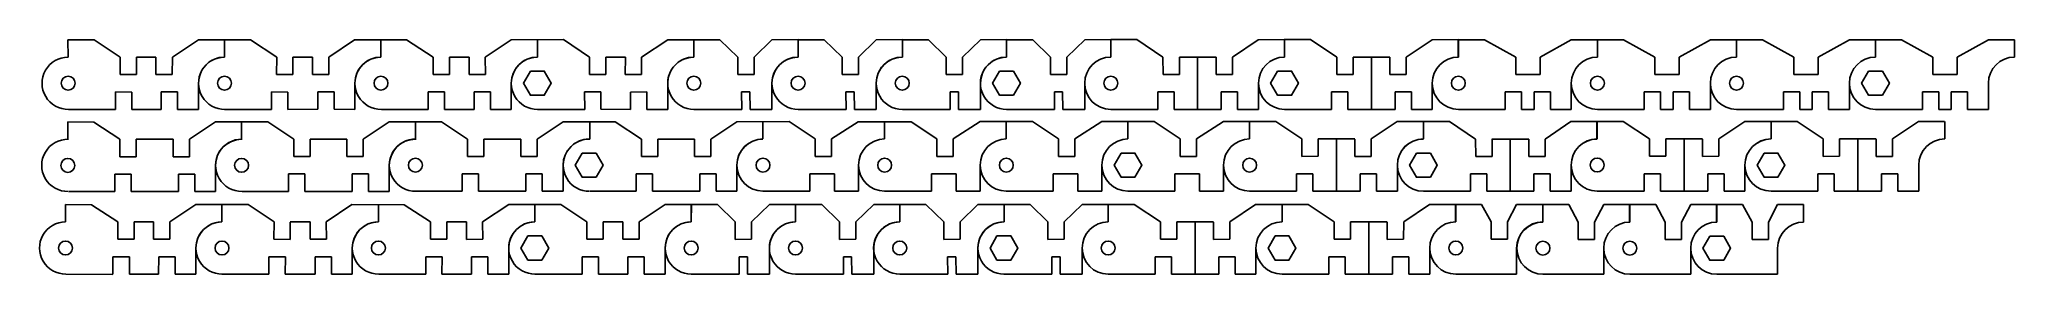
# Model space of a CAD drawing. Header units: millimetres. Extents: x 102 to 671, y 105 to 172.
import ezdxf

# ---------------------------------------------------------------- set-up
doc = ezdxf.new("R2010")
doc.units = ezdxf.units.MM

msp = doc.modelspace()

# ---------------------------------------------------------------- linework, layer by layer
for p, q in [((110.57, 167.38), (110.53, 172.38)), ((110.53, 172.38), (118.03, 172.34)), ((118.03, 172.34), (125.57, 167.38)), ((140.57, 167.38), (148.07, 172.38)), ((148.07, 172.38), (163.07, 172.38)), ((155.57, 167.38), (155.57, 172.38)), ((163.07, 172.38), (170.57, 167.38)), ((185.57, 167.38), (192.94, 172.38)), ((192.94, 172.38), (207.94, 172.31)), ((200.57, 167.38), (200.57, 172.38)), ((207.94, 172.31), (215.57, 167.38)), ((230.57, 167.38), (238.07, 172.38)), ((238.07, 172.38), (253.07, 172.4)), ((245.57, 167.38), (245.56, 172.38)), ((253.07, 172.4), (260.57, 167.38)), ((275.57, 167.38), (283.07, 172.38)), ((283.07, 172.38), (290.57, 172.38)), ((290.57, 167.38), (290.57, 172.38)), ((290.59, 167.38), (290.61, 172.38)), ((290.61, 172.38), (298.11, 172.35)), ((298.11, 172.35), (303.22, 167.38)), ((307.92, 167.39), (313.07, 172.38)), ((313.07, 172.38), (320.57, 172.4)), ((320.57, 172.4), (320.57, 167.4)), ((320.59, 167.38), (320.61, 172.38)), ((320.61, 172.38), (328.11, 172.35)), ((328.11, 172.35), (333.22, 167.38)), ((337.92, 167.39), (343.07, 172.38)), ((343.07, 172.38), (350.57, 172.4)), ((350.57, 172.4), (350.57, 167.4)), ((350.57, 167.38), (350.59, 172.38)), ((350.59, 172.38), (358.09, 172.35)), ((358.09, 172.35), (363.2, 167.38)), ((367.9, 167.39), (373.05, 172.38)), ((373.05, 172.38), (380.55, 172.4)), ((380.55, 172.4), (380.55, 167.4)), ((380.55, 167.38), (380.57, 172.38)), ((380.57, 172.38), (388.07, 172.35)), ((388.07, 172.35), (393.18, 167.38)), ((397.88, 167.39), (403.03, 172.38)), ((403.03, 172.38), (410.53, 172.4)), ((410.53, 172.4), (418.03, 172.43)), ((410.53, 172.4), (410.53, 167.4)), ((418.03, 172.43), (425.53, 167.38)), ((445.53, 167.38), (452.96, 172.38)), ((452.96, 172.38), (460.46, 172.42)), ((460.53, 172.4), (468.03, 172.43)), ((460.53, 172.4), (460.53, 167.4)), ((468.03, 172.43), (475.53, 167.38)), ((495.53, 167.38), (502.96, 172.38)), ((502.96, 172.38), (510.46, 172.42)), ((510.46, 172.42), (510.46, 167.42)), ((510.53, 167.38), (510.53, 172.38)), ((510.53, 172.38), (518.03, 172.38)), ((518.03, 172.38), (527.08, 167.38)), ((534.07, 167.38), (543.03, 172.38)), ((543.03, 172.38), (550.53, 172.38)), ((550.53, 172.38), (550.53, 167.38)), ((550.53, 167.38), (550.53, 172.38)), ((550.53, 172.38), (558.03, 172.38)), ((558.03, 172.38), (567.08, 167.38)), ((574.07, 167.38), (583.03, 172.38)), ((583.03, 172.38), (590.53, 172.38)), ((590.53, 172.38), (590.53, 167.38)), ((590.53, 167.38), (590.53, 172.38)), ((590.53, 172.38), (598.03, 172.38)), ((598.03, 172.38), (607.08, 167.38)), ((614.07, 167.38), (623.03, 172.38)), ((623.03, 172.38), (630.53, 172.38)), ((630.53, 172.38), (630.53, 167.38)), ((630.53, 167.38), (630.53, 172.38)), ((630.53, 172.38), (638.03, 172.38)), ((638.03, 172.38), (647.08, 167.38)), ((654.07, 167.38), (663.03, 172.38)), ((663.03, 172.38), (670.53, 172.38)), ((670.53, 172.38), (670.53, 167.38)), ((125.57, 167.38), (125.57, 162.38)), ((130.27, 162.38), (130.27, 167.38)), ((135.83, 162.39), (135.83, 167.38)), ((140.57, 167.38), (140.53, 162.38)), ((170.57, 167.38), (170.53, 162.38)), ((175.23, 162.35), (175.21, 167.35)), ((180.91, 162.38), (180.91, 167.38)), ((185.57, 167.38), (185.61, 162.38)), ((215.57, 167.38), (215.59, 162.38)), ((220.29, 162.38), (220.3, 167.38)), ((225.91, 162.37), (225.93, 167.37)), ((230.57, 167.38), (230.61, 162.38)), ((260.57, 167.38), (260.56, 162.38)), ((260.57, 167.38), (260.56, 162.38)), ((265.26, 162.38), (265.22, 167.38)), ((270.86, 162.38), (270.9, 167.38)), ((275.57, 167.38), (275.56, 162.38)), ((303.22, 167.38), (303.23, 162.37)), ((307.92, 162.39), (307.92, 167.39)), ((333.22, 167.38), (333.23, 162.37)), ((337.92, 162.39), (337.92, 167.39)), ((363.2, 167.38), (363.21, 162.37)), ((367.9, 162.39), (367.9, 167.39)), ((393.18, 167.38), (393.2, 162.37)), ((397.88, 162.39), (397.88, 167.39)), ((425.53, 167.38), (425.57, 162.38)), ((430.27, 162.41), (430.27, 167.41)), ((430.27, 167.41), (440.82, 167.41)), ((435.53, 167.41), (435.53, 152.41)), ((440.82, 167.41), (440.82, 167.41)), ((440.82, 162.35), (440.82, 167.35)), ((445.53, 167.38), (445.52, 162.38)), ((475.53, 167.38), (475.57, 162.38)), ((480.27, 162.41), (480.27, 167.41)), ((490.82, 162.35), (490.82, 167.35)), ((495.53, 167.38), (495.52, 162.38)), ((527.08, 162.38), (527.08, 167.38)), ((534.07, 162.38), (534.07, 167.38)), ((567.08, 162.38), (567.08, 167.38)), ((574.07, 162.38), (574.07, 167.38)), ((607.08, 162.38), (607.08, 167.38)), ((614.07, 162.38), (614.07, 167.38)), ((647.08, 162.38), (647.08, 167.38)), ((654.07, 162.38), (654.07, 167.38)), ((125.57, 162.38), (130.27, 162.38)), ((140.53, 162.38), (135.83, 162.39)), ((148.07, 159.88), (148.07, 152.38)), ((170.53, 162.38), (175.23, 162.35)), ((185.61, 162.38), (180.91, 162.38)), ((193.07, 159.88), (193.07, 152.38)), ((215.59, 162.38), (220.29, 162.38)), ((230.61, 162.38), (225.91, 162.37)), ((238.07, 159.88), (238.07, 152.38)), ((260.56, 162.38), (265.26, 162.38)), ((275.56, 162.38), (270.86, 162.38)), ((283.07, 159.88), (283.07, 152.38)), ((303.23, 162.37), (307.92, 162.39)), ((313.07, 159.88), (313.07, 152.38)), ((333.23, 162.37), (337.92, 162.39)), ((343.07, 159.88), (343.07, 152.38)), ((363.21, 162.37), (367.9, 162.39)), ((373.05, 159.88), (373.05, 152.38)), ((393.2, 162.37), (397.88, 162.39)), ((403.03, 159.88), (403.03, 152.38)), ((425.57, 162.38), (430.27, 162.41)), ((445.52, 162.38), (440.82, 162.35)), ((453.03, 159.88), (453.03, 152.38)), ((475.57, 162.38), (480.27, 162.41)), ((495.52, 162.38), (490.82, 162.35)), ((503.03, 159.88), (503.03, 152.38)), ((530.53, 162.38), (527.08, 162.38)), ((530.53, 162.38), (534.07, 162.38)), ((543.03, 159.88), (543.03, 152.38)), ((570.53, 162.38), (567.08, 162.38)), ((570.53, 162.38), (574.07, 162.38)), ((583.03, 159.88), (583.03, 152.38)), ((610.53, 162.38), (607.08, 162.38)), ((610.53, 162.38), (614.07, 162.38)), ((623.03, 159.88), (623.03, 152.38)), ((650.53, 162.38), (647.08, 162.38)), ((650.53, 162.38), (654.07, 162.38)), ((663.03, 159.88), (663.03, 152.38)), ((124.18, 152.38), (124.22, 157.38)), ((124.22, 157.38), (128.92, 157.35)), ((128.92, 157.35), (128.94, 152.35)), ((137.38, 157.37), (137.34, 152.37)), ((142.08, 157.38), (137.38, 157.37)), ((142.07, 152.38), (142.08, 157.38)), ((169.07, 152.37), (169.09, 157.37)), ((169.09, 157.37), (173.79, 157.34)), ((173.79, 157.34), (173.77, 152.34)), ((187.07, 157.39), (182.37, 157.39)), ((182.37, 157.39), (182.37, 152.39)), ((187.07, 152.39), (187.07, 157.39)), ((214.18, 152.38), (214.19, 157.38)), ((214.19, 157.38), (218.89, 157.38)), ((218.89, 157.38), (218.87, 152.38)), ((227.37, 157.37), (227.34, 152.38)), ((232.07, 157.38), (227.37, 157.37)), ((232.07, 152.38), (232.07, 157.38)), ((259.15, 157.37), (263.85, 157.39)), ((259.18, 152.37), (259.15, 157.37)), ((263.85, 157.39), (263.87, 152.39)), ((272.36, 157.36), (272.33, 152.36)), ((277.06, 157.38), (272.36, 157.36)), ((277.07, 152.38), (277.06, 157.38)), ((306.73, 157.38), (304.34, 157.37)), ((304.34, 157.37), (304.38, 152.38)), ((306.77, 152.38), (306.73, 157.38)), ((336.73, 157.38), (334.34, 157.37)), ((334.34, 157.37), (334.38, 152.38)), ((336.77, 152.38), (336.73, 157.38)), ((366.71, 157.38), (364.32, 157.37)), ((364.32, 157.37), (364.36, 152.38)), ((366.75, 152.38), (366.71, 157.38)), ((396.69, 157.38), (394.31, 157.37)), ((394.31, 157.37), (394.34, 152.38)), ((396.73, 152.38), (396.69, 157.38)), ((424.03, 157.38), (424.03, 152.38)), ((424.03, 157.38), (428.73, 157.38)), ((428.73, 157.38), (428.73, 152.38)), ((442.33, 157.38), (442.33, 152.38)), ((442.33, 157.38), (447.03, 157.38)), ((447.03, 157.38), (447.03, 152.38)), ((474.03, 157.38), (474.03, 152.38)), ((474.03, 157.38), (478.73, 157.38)), ((478.73, 157.38), (478.73, 152.38)), ((492.33, 157.38), (492.33, 152.38)), ((492.33, 157.38), (497.03, 157.38)), ((497.03, 157.38), (497.03, 152.38)), ((524.03, 157.38), (524.03, 152.38)), ((524.03, 157.38), (528.73, 157.38)), ((528.73, 157.38), (528.73, 152.38)), ((532.33, 157.38), (532.33, 152.38)), ((537.03, 157.38), (532.33, 157.38)), ((537.03, 157.38), (537.03, 152.38)), ((564.03, 157.38), (564.03, 152.38)), ((564.03, 157.38), (568.73, 157.38)), ((568.73, 157.38), (568.73, 152.38)), ((572.33, 157.38), (572.33, 152.38)), ((577.03, 157.38), (572.33, 157.38)), ((577.03, 157.38), (577.03, 152.38)), ((604.03, 157.38), (604.03, 152.38)), ((604.03, 157.38), (608.73, 157.38)), ((608.73, 157.38), (608.73, 152.38)), ((612.33, 157.38), (612.33, 152.38)), ((617.03, 157.38), (612.33, 157.38)), ((617.03, 157.38), (617.03, 152.38)), ((644.03, 157.38), (644.03, 152.38)), ((644.03, 157.38), (648.73, 157.38)), ((648.73, 157.38), (648.73, 152.38)), ((652.33, 157.38), (652.33, 152.38)), ((657.03, 157.38), (652.33, 157.38)), ((657.03, 157.38), (657.03, 152.38)), ((110.48, 143.77), (110.48, 148.77)), ((110.48, 148.77), (117.98, 148.72)), ((110.68, 152.38), (124.18, 152.29)), ((117.98, 148.72), (125.48, 143.77)), ((128.94, 152.35), (137.34, 152.38)), ((142.07, 152.38), (148.07, 152.38)), ((145.48, 143.77), (152.98, 148.77)), ((152.98, 148.77), (167.98, 148.75)), ((155.57, 152.38), (169.07, 152.37)), ((160.48, 143.8), (160.48, 148.8)), ((167.98, 148.75), (175.48, 143.8)), ((173.77, 152.34), (182.37, 152.39)), ((187.07, 152.39), (193.07, 152.38)), ((195.48, 143.8), (202.98, 148.8)), ((200.68, 152.38), (214.18, 152.36)), ((202.98, 148.8), (217.98, 148.8)), ((210.48, 143.83), (210.48, 148.83)), ((217.98, 148.77), (225.48, 143.83)), ((218.87, 152.38), (227.34, 152.33)), ((232.07, 152.38), (238.07, 152.38)), ((245.48, 143.83), (252.98, 148.83)), ((245.57, 152.38), (259.18, 152.37)), ((252.98, 148.83), (267.98, 148.77)), ((260.65, 143.83), (260.66, 148.83)), ((263.87, 152.39), (272.33, 152.36)), ((267.98, 148.77), (275.48, 143.83)), ((277.07, 152.38), (283.07, 152.38)), ((290.57, 152.38), (304.38, 152.38)), ((295.48, 143.83), (302.98, 148.83)), ((302.98, 148.83), (317.98, 148.86)), ((306.77, 152.38), (313.07, 152.38)), ((310.48, 148.86), (310.48, 143.86)), ((310.48, 143.86), (310.48, 148.86)), ((317.98, 148.86), (325.48, 143.86)), ((330.18, 143.86), (337.84, 148.77)), ((336.77, 152.38), (343.07, 152.38)), ((337.84, 148.77), (353.11, 148.77)), ((345.48, 143.86), (345.48, 148.77)), ((350.57, 152.38), (364.36, 152.38)), ((353.11, 148.77), (360.48, 143.86)), ((365.18, 143.86), (372.98, 148.86)), ((366.75, 152.38), (373.05, 152.38)), ((372.98, 148.86), (387.98, 148.86)), ((380.48, 143.86), (380.48, 148.86)), ((380.53, 152.38), (394.34, 152.38)), ((387.98, 148.86), (395.48, 143.86)), ((403.03, 152.38), (397.03, 152.38)), ((400.18, 143.86), (407.98, 148.86)), ((407.98, 148.86), (422.98, 148.86)), ((410.53, 152.38), (424.03, 152.38)), ((415.48, 143.86), (415.48, 148.86)), ((422.98, 148.86), (430.48, 143.86)), ((428.73, 152.38), (442.33, 152.38)), ((435.18, 143.86), (442.98, 148.86)), ((442.98, 148.86), (450.48, 148.86)), ((447.03, 152.38), (453.03, 152.38)), ((450.48, 148.87), (457.98, 148.91)), ((450.48, 148.87), (450.48, 143.87)), ((450.48, 148.86), (450.48, 143.86)), ((457.98, 148.91), (465.48, 143.86)), ((485.48, 143.86), (492.91, 148.86)), ((492.91, 148.86), (500.41, 148.9)), ((500.48, 148.86), (507.98, 148.89)), ((500.48, 148.86), (500.48, 143.86)), ((507.98, 148.89), (515.48, 143.84)), ((535.48, 143.84), (542.91, 148.84)), ((542.91, 148.84), (550.41, 148.88)), ((550.41, 148.88), (550.41, 143.88)), ((550.48, 148.9), (557.98, 148.93)), ((550.48, 148.9), (550.48, 143.9)), ((557.98, 148.93), (565.48, 143.88)), ((585.48, 143.88), (592.91, 148.88)), ((592.91, 148.88), (600.41, 148.92)), ((600.48, 148.88), (607.98, 148.91)), ((600.48, 148.9), (600.48, 143.9)), ((600.48, 148.88), (600.48, 143.88)), ((607.98, 148.91), (615.48, 143.86)), ((635.48, 143.86), (642.91, 148.86)), ((642.91, 148.86), (650.41, 148.9)), ((650.48, 148.88), (650.48, 143.88)), ((125.48, 143.77), (125.48, 138.77)), ((130.18, 138.77), (130.18, 143.77)), ((130.18, 143.77), (140.78, 143.77)), ((140.78, 143.77), (140.78, 138.77)), ((145.48, 138.77), (145.48, 143.77)), ((175.48, 143.8), (175.48, 138.8)), ((180.18, 138.8), (180.18, 143.8)), ((180.18, 143.8), (190.78, 143.8)), ((190.78, 143.8), (190.78, 138.8)), ((195.48, 138.8), (195.48, 143.8)), ((225.48, 143.83), (225.48, 138.83)), ((230.18, 138.83), (230.18, 143.83)), ((230.18, 143.83), (240.78, 143.83)), ((240.78, 143.83), (240.78, 138.83)), ((245.48, 138.83), (245.48, 143.83)), ((275.48, 143.83), (275.48, 138.83)), ((280.18, 138.83), (280.18, 143.83)), ((280.18, 143.83), (290.78, 143.83)), ((290.78, 143.83), (290.78, 138.83)), ((295.48, 138.83), (295.48, 143.83)), ((325.48, 138.86), (325.48, 143.86)), ((330.18, 138.86), (330.18, 143.86)), ((360.48, 138.86), (360.48, 143.86)), ((365.18, 138.86), (365.18, 143.86)), ((395.48, 138.86), (395.48, 143.86)), ((400.18, 138.86), (400.18, 143.86)), ((430.48, 138.86), (430.48, 143.86)), ((435.18, 138.86), (435.18, 143.86)), ((465.48, 143.86), (465.52, 138.86)), ((470.22, 138.88), (470.22, 143.88)), ((480.77, 138.83), (480.77, 143.83)), ((485.48, 143.86), (485.47, 138.86)), ((515.48, 143.84), (515.52, 138.84)), ((520.22, 138.87), (520.22, 143.87)), ((530.77, 138.81), (530.77, 143.81)), ((535.48, 143.84), (535.47, 138.84)), ((565.48, 143.88), (565.52, 138.88)), ((570.22, 138.91), (570.22, 143.91)), ((570.22, 143.91), (580.77, 143.91)), ((575.48, 143.91), (575.48, 128.91)), ((580.77, 143.91), (580.77, 143.91)), ((580.77, 138.85), (580.77, 143.85)), ((585.48, 143.88), (585.47, 138.88)), ((615.48, 143.86), (615.52, 138.86)), ((620.22, 138.89), (620.22, 143.89)), ((620.22, 143.89), (630.77, 143.89)), ((625.48, 143.89), (625.48, 128.89)), ((630.77, 143.89), (630.77, 143.89)), ((630.77, 138.83), (630.77, 143.83)), ((635.48, 143.86), (635.47, 138.86)), ((125.48, 138.77), (130.18, 138.77)), ((140.78, 138.77), (145.48, 138.77)), ((175.48, 138.8), (180.18, 138.8)), ((190.78, 138.8), (195.48, 138.8)), ((225.48, 138.83), (230.18, 138.83)), ((240.78, 138.83), (245.48, 138.83)), ((275.48, 138.83), (280.18, 138.83)), ((290.78, 138.83), (295.48, 138.83)), ((325.48, 138.86), (330.18, 138.86)), ((360.48, 138.86), (365.18, 138.86)), ((395.48, 138.86), (400.18, 138.86)), ((430.48, 138.86), (435.18, 138.86)), ((465.52, 138.86), (470.22, 138.88)), ((485.47, 138.86), (480.77, 138.83)), ((515.52, 138.84), (520.22, 138.87)), ((535.47, 138.84), (530.77, 138.81)), ((565.52, 138.88), (570.22, 138.91)), ((585.47, 138.88), (580.77, 138.85)), ((592.98, 136.38), (592.98, 128.88)), ((615.52, 138.86), (620.22, 138.89)), ((635.47, 138.86), (630.77, 138.83)), ((123.98, 128.77), (123.98, 133.77)), ((123.98, 133.77), (128.68, 133.77)), ((128.68, 133.77), (128.68, 128.77)), ((142.28, 128.77), (142.28, 133.77)), ((142.28, 133.77), (146.98, 133.77)), ((146.98, 133.77), (146.98, 128.77)), ((152.98, 136.27), (152.98, 128.77)), ((173.98, 128.8), (173.98, 133.8)), ((173.98, 133.8), (178.68, 133.8)), ((178.68, 133.8), (178.68, 128.8)), ((192.28, 128.8), (192.28, 133.8)), ((192.28, 133.8), (196.98, 133.8)), ((196.98, 133.8), (196.98, 128.8)), ((202.98, 136.3), (202.98, 128.8)), ((223.98, 128.83), (223.98, 133.83)), ((223.98, 133.83), (228.68, 133.83)), ((228.68, 133.83), (228.68, 128.83)), ((242.28, 128.83), (242.28, 133.83)), ((242.28, 133.83), (246.98, 133.83)), ((246.98, 133.83), (246.98, 128.83)), ((252.98, 136.33), (252.98, 128.83)), ((273.98, 128.83), (273.98, 133.83)), ((273.98, 133.83), (278.68, 133.83)), ((278.68, 133.83), (278.68, 128.83)), ((292.28, 128.83), (292.28, 133.83)), ((292.28, 133.83), (296.98, 133.83)), ((296.98, 133.83), (296.98, 128.83)), ((302.98, 136.33), (302.98, 128.83)), ((323.98, 133.86), (323.98, 128.86)), ((323.98, 133.86), (328.68, 133.86)), ((328.68, 133.86), (331.06, 133.86)), ((331.06, 133.86), (331.06, 128.86)), ((337.98, 136.36), (337.98, 128.86)), ((358.98, 133.86), (358.98, 128.86)), ((358.98, 133.86), (363.68, 133.86)), ((363.68, 133.86), (366.06, 133.86)), ((366.06, 133.86), (366.06, 128.86)), ((372.98, 136.36), (372.98, 128.86)), ((393.98, 133.86), (393.98, 128.86)), ((393.98, 133.86), (398.68, 133.86)), ((398.68, 133.86), (401.06, 133.86)), ((401.06, 133.86), (401.06, 128.86)), ((407.98, 136.36), (407.98, 128.86)), ((428.98, 133.86), (428.98, 128.86)), ((428.98, 133.86), (433.68, 133.86)), ((433.68, 133.86), (436.06, 133.86)), ((436.06, 133.86), (436.06, 128.86)), ((442.98, 136.36), (442.98, 128.86)), ((463.98, 133.86), (463.98, 128.86)), ((463.98, 133.86), (468.68, 133.86)), ((468.68, 133.86), (468.68, 128.86)), ((482.28, 133.86), (482.28, 128.86)), ((482.28, 133.86), (486.98, 133.86)), ((486.98, 133.86), (486.98, 128.86)), ((492.98, 136.36), (492.98, 128.86)), ((513.98, 133.84), (513.98, 128.84)), ((513.98, 133.84), (518.68, 133.84)), ((518.68, 133.84), (518.68, 128.84)), ((532.28, 133.84), (532.28, 128.84)), ((532.28, 133.84), (536.98, 133.84)), ((536.98, 133.84), (536.98, 128.84)), ((542.98, 136.34), (542.98, 128.84)), ((563.98, 133.88), (563.98, 128.88)), ((563.98, 133.88), (568.68, 133.88)), ((568.68, 133.88), (568.68, 128.88)), ((582.28, 133.88), (582.28, 128.88)), ((582.28, 133.88), (586.98, 133.88)), ((586.98, 133.88), (586.98, 128.88)), ((613.98, 133.86), (613.98, 128.86)), ((613.98, 133.86), (618.68, 133.86)), ((618.68, 133.86), (618.68, 128.86)), ((632.28, 133.86), (632.28, 128.86)), ((632.28, 133.86), (636.98, 133.86)), ((636.98, 133.86), (636.98, 128.86)), ((642.98, 136.36), (642.98, 128.86)), ((109.83, 120.03), (109.8, 125.03)), ((109.8, 125.03), (117.3, 124.98)), ((139.83, 120.03), (147.33, 125.03)), ((147.33, 125.03), (162.33, 125.03)), ((154.83, 120.03), (154.83, 125.03)), ((162.33, 125.03), (169.83, 120.03)), ((184.83, 120.03), (192.21, 125.03)), ((192.21, 125.03), (207.2, 124.96)), ((199.83, 120.03), (199.83, 125.03)), ((229.83, 120.03), (237.33, 125.03)), ((237.33, 125.03), (252.33, 125.05)), ((244.83, 120.03), (244.83, 125.03)), ((252.33, 125.05), (259.83, 120.03)), ((274.83, 120.03), (282.33, 125.03)), ((282.33, 125.03), (289.83, 125.03)), ((289.83, 120.03), (289.83, 125.03)), ((289.85, 120.03), (289.88, 125.03)), ((289.88, 125.03), (297.38, 125)), ((307.18, 120.04), (312.33, 125.03)), ((312.33, 125.03), (319.83, 125.05)), ((319.83, 125.05), (319.83, 120.05)), ((319.85, 120.03), (319.88, 125.03)), ((319.88, 125.03), (327.38, 125)), ((331.06, 128.86), (337.98, 128.86)), ((337.18, 120.04), (342.33, 125.03)), ((342.33, 125.03), (349.83, 125.05)), ((349.83, 125.05), (349.83, 120.05)), ((349.83, 120.03), (349.86, 125.03)), ((349.86, 125.03), (357.36, 125)), ((366.06, 128.86), (372.98, 128.86)), ((367.16, 120.04), (372.32, 125.03)), ((372.32, 125.03), (379.82, 125.05)), ((379.82, 125.05), (379.82, 120.05)), ((379.82, 120.03), (379.84, 125.03)), ((379.84, 125.03), (387.34, 125)), ((397.14, 120.04), (402.3, 125.03)), ((401.06, 128.86), (407.98, 128.86)), ((402.3, 125.03), (409.8, 125.05)), ((409.8, 125.05), (417.3, 125.08)), ((409.8, 125.05), (409.8, 120.05)), ((417.3, 125.08), (424.8, 120.03)), ((436.06, 128.86), (442.98, 128.86)), ((444.8, 120.03), (452.22, 125.03)), ((452.22, 125.03), (459.72, 125.07)), ((459.8, 125.05), (467.3, 125.08)), ((459.8, 125.05), (459.8, 120.05)), ((467.3, 125.08), (474.8, 120.03)), ((494.8, 120.03), (502.22, 125.03)), ((502.22, 125.03), (509.72, 125.07)), ((509.72, 125.07), (509.72, 120.07)), ((509.72, 125.07), (517.22, 125.07)), ((509.8, 120.03), (509.8, 125.03)), ((517.22, 125.07), (519.95, 120.03)), ((524.65, 120.03), (527.3, 125.05)), ((534.8, 125.03), (527.3, 125.05)), ((534.8, 125.03), (534.8, 120.03)), ((534.8, 125.03), (534.8, 120.03)), ((534.8, 125.03), (542.3, 125.03)), ((542.3, 125.03), (545.02, 119.99)), ((549.72, 120), (552.37, 125.01)), ((550.48, 128.88), (563.98, 128.88)), ((559.87, 124.99), (552.37, 125.01)), ((559.8, 125.03), (559.8, 120.03)), ((559.8, 125.03), (567.3, 125.03)), ((567.3, 125.03), (570.02, 119.99)), ((568.68, 128.88), (582.28, 128.88)), ((574.72, 120), (577.37, 125.01)), ((584.87, 124.99), (577.37, 125.01)), ((584.8, 125.03), (584.8, 120.03)), ((584.8, 125.03), (592.3, 125.03)), ((586.98, 128.88), (592.98, 128.88)), ((592.3, 125.03), (595.02, 119.99)), ((599.72, 120), (602.37, 125.01)), ((600.48, 128.86), (613.98, 128.86)), ((609.87, 124.99), (602.37, 125.01)), ((618.68, 128.86), (632.28, 128.86)), ((636.98, 128.86), (642.98, 128.86)), ((117.3, 124.98), (124.83, 120.03)), ((124.83, 120.03), (124.83, 115.03)), ((129.53, 115.03), (129.53, 120.03)), ((135.1, 115.04), (135.1, 120.03)), ((139.83, 120.03), (139.8, 115.03)), ((169.83, 120.03), (169.79, 115.03)), ((174.49, 114.99), (174.47, 119.99)), ((180.17, 115.03), (180.17, 120.03)), ((184.83, 120.03), (184.87, 115.03)), ((207.2, 124.96), (214.83, 120.03)), ((214.83, 120.03), (214.86, 115.03)), ((219.56, 115.03), (219.57, 120.03)), ((225.18, 115.02), (225.19, 120.02)), ((229.83, 120.03), (229.88, 115.03)), ((259.83, 120.03), (259.82, 115.03)), ((259.83, 120.03), (259.82, 115.03)), ((264.52, 115.03), (264.49, 120.03)), ((270.13, 115.03), (270.16, 120.03)), ((274.83, 120.03), (274.83, 115.03)), ((297.38, 125), (302.48, 120.03)), ((302.48, 120.03), (302.5, 115.02)), ((307.18, 115.04), (307.18, 120.04)), ((327.38, 125), (332.48, 120.03)), ((332.48, 120.03), (332.5, 115.02)), ((337.18, 115.04), (337.18, 120.04)), ((357.36, 125), (362.46, 120.03)), ((362.46, 120.03), (362.48, 115.02)), ((367.16, 115.04), (367.16, 120.04)), ((387.34, 125), (392.44, 120.03)), ((392.44, 120.03), (392.46, 115.02)), ((397.14, 115.04), (397.14, 120.04)), ((424.8, 120.03), (424.84, 115.03)), ((429.54, 115.06), (429.54, 120.06)), ((429.54, 120.06), (440.09, 120.06)), ((434.8, 120.06), (434.8, 105.06)), ((440.09, 120.06), (440.09, 120.06)), ((440.09, 115), (440.09, 120)), ((444.8, 120.03), (444.79, 115.03)), ((474.8, 120.03), (474.84, 115.03)), ((479.54, 115.06), (479.54, 120.06)), ((490.09, 115), (490.09, 120)), ((494.8, 120.03), (494.79, 115.03)), ((519.95, 115.03), (519.95, 120.03)), ((524.65, 115.03), (524.65, 120.03)), ((534.87, 119.99), (534.87, 124.99)), ((545.02, 115), (545.02, 119.99)), ((549.72, 115), (549.72, 120)), ((559.87, 124.99), (559.87, 119.99)), ((559.87, 119.99), (559.87, 124.99)), ((570.02, 115), (570.02, 119.99)), ((574.72, 115), (574.72, 120)), ((584.87, 124.99), (584.87, 119.99)), ((584.87, 119.99), (584.87, 124.99)), ((595.02, 115), (595.02, 119.99)), ((599.72, 115), (599.72, 120)), ((609.87, 124.99), (609.87, 119.99)), ((124.83, 115.03), (129.53, 115.03)), ((139.8, 115.03), (135.1, 115.04)), ((169.79, 115.03), (174.49, 114.99)), ((184.87, 115.03), (180.17, 115.03)), ((214.86, 115.03), (219.56, 115.03)), ((229.88, 115.03), (225.18, 115.02)), ((259.82, 115.03), (264.52, 115.03)), ((274.83, 115.03), (270.13, 115.03)), ((302.5, 115.02), (307.18, 115.04)), ((332.5, 115.02), (337.18, 115.04)), ((362.48, 115.02), (367.16, 115.04)), ((392.46, 115.02), (397.14, 115.04)), ((424.84, 115.03), (429.54, 115.06)), ((444.79, 115.03), (440.09, 115)), ((474.84, 115.03), (479.54, 115.06)), ((494.79, 115.03), (490.09, 115)), ((519.95, 115.03), (524.65, 115.03)), ((545.02, 115), (549.72, 115)), ((570.02, 115), (574.72, 115)), ((595.02, 115), (599.72, 115)), ((123.45, 105.03), (123.48, 110.03)), ((123.48, 110.03), (128.18, 110)), ((128.18, 110), (128.2, 105)), ((136.64, 110.02), (136.61, 105.02)), ((141.34, 110.03), (136.64, 110.02)), ((141.33, 105.03), (141.34, 110.03)), ((147.33, 112.53), (147.33, 105.03)), ((168.33, 105.02), (168.36, 110.02)), ((168.36, 110.02), (173.06, 109.99)), ((173.06, 109.99), (173.04, 104.99)), ((186.33, 110.04), (181.63, 110.04)), ((181.63, 110.04), (181.63, 105.04)), ((186.33, 105.04), (186.33, 110.04)), ((192.33, 112.53), (192.33, 105.03)), ((213.45, 105.03), (213.46, 110.03)), ((213.46, 110.03), (218.16, 110.03)), ((218.16, 110.03), (218.13, 105.03)), ((226.63, 110.02), (226.6, 105.03)), ((231.33, 110.03), (226.63, 110.02)), ((231.33, 105.03), (231.33, 110.03)), ((237.33, 112.53), (237.33, 105.03)), ((258.42, 110.02), (263.12, 110.04)), ((258.45, 105.02), (258.42, 110.02)), ((263.12, 110.04), (263.13, 105.04)), ((271.62, 110.01), (271.59, 105.01)), ((276.32, 110.03), (271.62, 110.01)), ((276.33, 105.03), (276.32, 110.03)), ((282.33, 112.53), (282.33, 105.03)), ((305.99, 110.03), (303.61, 110.02)), ((303.61, 110.02), (303.64, 105.03)), ((306.03, 105.03), (305.99, 110.03)), ((312.33, 112.53), (312.33, 105.03)), ((335.99, 110.03), (333.61, 110.02)), ((333.61, 110.02), (333.64, 105.03)), ((336.03, 105.03), (335.99, 110.03)), ((342.33, 112.53), (342.33, 105.03)), ((365.97, 110.03), (363.59, 110.02)), ((363.59, 110.02), (363.62, 105.03)), ((366.01, 105.03), (365.97, 110.03)), ((372.32, 112.53), (372.32, 105.03)), ((395.95, 110.03), (393.57, 110.02)), ((393.57, 110.02), (393.6, 105.03)), ((395.99, 105.03), (395.95, 110.03)), ((402.3, 112.53), (402.3, 105.03)), ((423.3, 110.03), (423.3, 105.03)), ((423.3, 110.03), (428, 110.03)), ((428, 110.03), (428, 105.03)), ((441.6, 110.03), (441.6, 105.03)), ((441.6, 110.03), (446.3, 110.03)), ((446.3, 110.03), (446.3, 105.03)), ((452.3, 112.53), (452.3, 105.03)), ((473.3, 110.03), (473.3, 105.03)), ((473.3, 110.03), (478, 110.03)), ((478, 110.03), (478, 105.03)), ((491.6, 110.03), (491.6, 105.03)), ((491.6, 110.03), (496.3, 110.03)), ((496.3, 110.03), (496.3, 105.03)), ((502.3, 112.53), (502.3, 105.03)), ((527.3, 112.53), (527.3, 105.03)), ((552.37, 112.49), (552.37, 104.99)), ((577.37, 112.49), (577.37, 104.99)), ((602.37, 112.49), (602.37, 104.99)), ((109.95, 105.03), (123.45, 104.94)), ((128.2, 105), (136.61, 105.03)), ((141.33, 105.03), (147.33, 105.03)), ((154.83, 105.03), (168.33, 105.02)), ((173.04, 104.99), (181.63, 105.04)), ((186.33, 105.04), (192.33, 105.03)), ((199.95, 105.03), (213.45, 105.01)), ((218.13, 105.03), (226.6, 104.98)), ((231.33, 105.03), (237.33, 105.03)), ((244.83, 105.03), (258.45, 105.02)), ((263.13, 105.04), (271.59, 105.01)), ((276.33, 105.03), (282.33, 105.03)), ((289.83, 105.03), (303.64, 105.03)), ((306.03, 105.03), (312.33, 105.03)), ((336.03, 105.03), (342.33, 105.03)), ((349.83, 105.03), (363.62, 105.03)), ((366.01, 105.03), (372.32, 105.03)), ((379.8, 105.03), (393.6, 105.03)), ((402.3, 105.03), (396.3, 105.03)), ((409.8, 105.03), (423.3, 105.03)), ((428, 105.03), (441.6, 105.03)), ((446.3, 105.03), (452.3, 105.03))]:
    msp.add_line(p, q)
for points in [[(135.83, 167.38), (130.27, 167.38)], [(180.91, 167.38), (175.21, 167.38)], [(225.93, 167.38), (220.3, 167.38)], [(270.9, 167.38), (265.22, 167.38)], [(480.27, 167.38), (485.53, 167.38), (485.53, 152.38), (478.73, 152.38)], [(492.33, 152.38), (485.53, 152.38), (485.53, 167.38), (490.82, 167.38)], [(334.38, 152.38), (320.59, 152.38)], [(403.03, 152.38), (396.73, 152.38)], [(474.03, 152.38), (460.63, 152.38)], [(503.03, 152.38), (497.03, 152.38)], [(524.03, 152.38), (510.53, 152.38)], [(532.33, 152.38), (528.73, 152.38)], [(543.03, 152.38), (537.03, 152.38)], [(564.03, 152.38), (550.53, 152.38)], [(572.33, 152.38), (568.73, 152.38)], [(583.03, 152.38), (577.03, 152.38)], [(604.03, 152.38), (590.53, 152.38)], [(612.33, 152.38), (608.73, 152.38)], [(623.03, 152.38), (617.03, 152.38)], [(644.03, 152.38), (630.53, 152.38)], [(652.33, 152.38), (648.73, 152.38)], [(663.03, 152.38), (657.03, 152.38)], [(110.48, 143.77), (110.65, 143.77)], [(160.48, 143.8), (160.65, 143.8)], [(210.48, 143.83), (210.65, 143.83)], [(260.48, 143.83), (260.65, 143.83)], [(470.22, 143.86), (475.48, 143.86), (475.48, 128.86), (468.68, 128.86)], [(482.28, 128.86), (475.48, 128.86), (475.48, 143.86), (480.77, 143.86)], [(520.22, 143.84), (525.48, 143.84), (525.48, 128.84), (518.68, 128.84)], [(532.28, 128.84), (525.48, 128.84), (525.48, 143.84), (530.77, 143.84)], [(123.98, 128.77), (110.74, 128.77)], [(142.28, 128.77), (128.68, 128.77)], [(152.98, 128.77), (146.98, 128.77)], [(173.98, 128.8), (160.74, 128.8)], [(192.28, 128.8), (178.68, 128.8)], [(202.98, 128.8), (196.98, 128.8)], [(223.98, 128.83), (210.74, 128.83)], [(242.28, 128.83), (228.68, 128.83)], [(252.98, 128.83), (246.98, 128.83)], [(273.98, 128.83), (260.74, 128.83)], [(292.28, 128.83), (278.68, 128.83)], [(302.98, 128.83), (296.98, 128.83)], [(310.48, 128.86), (323.98, 128.86)], [(345.48, 128.86), (358.98, 128.86)], [(380.48, 128.86), (393.98, 128.86)], [(415.48, 128.86), (428.98, 128.86)], [(463.98, 128.86), (450.58, 128.86)], [(492.98, 128.86), (486.98, 128.86)], [(513.98, 128.84), (500.58, 128.84)], [(542.98, 128.84), (536.98, 128.84)], [(135.1, 120.03), (129.53, 120.03)], [(180.17, 120.03), (174.47, 120.03)], [(225.19, 120.03), (219.57, 120.03)], [(270.16, 120.03), (264.49, 120.03)], [(479.54, 120.03), (484.8, 120.03), (484.8, 105.03), (478, 105.03)], [(491.6, 105.03), (484.8, 105.03), (484.8, 120.03), (490.09, 120.03)], [(333.64, 105.03), (319.85, 105.03)], [(402.3, 105.03), (395.99, 105.03)], [(473.3, 105.03), (459.89, 105.03)], [(502.3, 105.03), (496.3, 105.03)], [(527.3, 105.03), (509.8, 105.03)], [(552.37, 104.99), (534.87, 104.99)], [(577.37, 104.99), (559.87, 104.99)], [(602.37, 104.99), (584.87, 104.99)]]:
    msp.add_lwpolyline(points)
for points in [[(243.57, 163.35), (241.57, 159.88), (243.57, 156.42), (247.57, 156.42), (249.57, 159.88), (247.57, 163.35)], [(378.53, 163.35), (376.53, 159.88), (378.53, 156.42), (382.53, 156.42), (384.53, 159.88), (382.53, 163.35)], [(458.53, 163.35), (456.53, 159.88), (458.53, 156.42), (462.53, 156.42), (464.53, 159.88), (462.53, 163.35)], [(628.53, 163.34), (626.53, 159.88), (628.53, 156.42), (632.53, 156.42), (634.53, 159.88), (632.53, 163.34)], [(258.48, 139.79), (256.48, 136.33), (258.48, 132.87), (262.48, 132.87), (264.48, 136.33), (262.48, 139.79)], [(413.48, 139.82), (411.48, 136.36), (413.48, 132.89), (417.48, 132.89), (419.48, 136.36), (417.48, 139.82)], [(498.48, 139.8), (496.48, 136.34), (498.48, 132.88), (502.48, 132.88), (504.48, 136.34), (502.48, 139.8)], [(598.48, 139.83), (596.48, 136.36), (598.48, 132.9), (602.48, 132.9), (604.48, 136.36), (602.48, 139.83)], [(242.83, 115.99), (240.83, 112.53), (242.83, 109.07), (246.83, 109.07), (248.83, 112.53), (246.83, 115.99)], [(377.8, 115.99), (375.8, 112.53), (377.8, 109.07), (381.8, 109.07), (383.8, 112.53), (381.8, 115.99)], [(457.8, 115.99), (455.8, 112.53), (457.8, 109.07), (461.8, 109.07), (463.8, 112.53), (461.8, 115.99)], [(582.87, 115.96), (580.87, 112.49), (582.87, 109.03), (586.87, 109.03), (588.87, 112.49), (586.87, 115.96)]]:
    msp.add_lwpolyline(points, close=True)
for centre in [(110.57, 159.88), (155.57, 159.88), (200.57, 159.88), (290.57, 159.88), (320.57, 159.88), (350.55, 159.88), (410.53, 159.88), (510.53, 159.88), (550.53, 159.88), (590.53, 159.88), (110.48, 136.27), (160.48, 136.3), (210.48, 136.33), (310.48, 136.36), (345.48, 136.36), (380.48, 136.36), (450.48, 136.36), (550.48, 136.38), (109.83, 112.53), (154.83, 112.53), (199.83, 112.53), (289.83, 112.53), (319.83, 112.53), (349.82, 112.53), (409.8, 112.53), (509.8, 112.53), (534.87, 112.49), (559.87, 112.49)]:
    msp.add_circle(centre, 2)
for centre, start, end in [((110.57, 159.88), 90, 270.8563), ((155.57, 159.88), 90, 180), ((155.57, 159.88), 90, 270.8563), ((200.57, 159.88), 90, 180), ((200.57, 159.88), 90, 270.8563), ((245.57, 159.88), 90, 180), ((245.57, 159.88), 90, 270.8563), ((290.57, 159.88), 90, 180), ((290.57, 159.88), 89.851, 270.149), ((320.57, 159.88), 90, 180), ((320.57, 159.88), 89.851, 270.149), ((350.55, 159.88), 89.851, 270.149), ((350.57, 159.88), 90, 180), ((380.53, 159.88), 89.851, 270.149), ((380.55, 159.88), 90, 180), ((410.53, 159.88), 90, 180), ((410.53, 159.88), 90, 270), ((460.53, 159.88), 90, 180), ((460.53, 159.88), 90, 270), ((510.53, 159.88), 90, 180), ((510.53, 159.88), 90, 270), ((550.53, 159.88), 90, 180), ((550.53, 159.88), 90, 270), ((590.53, 159.88), 90, 180), ((590.53, 159.88), 90, 270), ((630.53, 159.88), 90, 180), ((630.53, 159.88), 90, 270), ((670.53, 159.88), 90, 180), ((110.48, 136.27), 88.6703, 270.9949), ((160.48, 136.3), 88.6703, 270.9949), ((160.48, 136.27), 90, 180), ((210.48, 136.33), 88.6703, 270.9949), ((210.48, 136.3), 90, 180), ((260.48, 136.33), 90, 180), ((260.48, 136.33), 88.6703, 270.9949), ((310.48, 136.36), 90, 270), ((310.48, 136.33), 90, 180), ((345.48, 136.36), 90, 180), ((345.48, 136.36), 90, 270), ((380.48, 136.36), 90, 180), ((380.48, 136.36), 90, 270), ((415.48, 136.36), 90, 180), ((415.48, 136.36), 90, 270), ((450.48, 136.36), 90, 180), ((450.48, 136.36), 90, 270), ((500.48, 136.36), 90, 180), ((500.48, 136.34), 90, 270), ((550.48, 136.38), 90, 270), ((550.48, 136.34), 90, 180), ((600.48, 136.38), 90, 180), ((600.48, 136.36), 90, 270), ((650.48, 136.36), 90, 180), ((109.83, 112.53), 90, 270.8563), ((154.83, 112.53), 90, 180), ((154.83, 112.53), 90, 270.8563), ((199.83, 112.53), 90, 180), ((199.83, 112.53), 90, 270.8563), ((244.83, 112.53), 90, 180), ((244.83, 112.53), 90, 270.8563), ((289.83, 112.53), 90, 180), ((289.83, 112.53), 89.851, 270.149), ((319.83, 112.53), 90, 180), ((319.83, 112.53), 89.851, 270.149), ((349.82, 112.53), 89.851, 270.149), ((349.83, 112.53), 90, 180), ((379.8, 112.53), 89.851, 270.149), ((379.82, 112.53), 90, 180), ((409.8, 112.53), 90, 180), ((409.8, 112.53), 90, 270), ((459.8, 112.53), 90, 180), ((459.8, 112.53), 90, 270), ((509.8, 112.53), 90, 180), ((509.8, 112.53), 90, 270), ((534.8, 112.53), 90, 180), ((534.87, 112.49), 90, 270), ((559.87, 112.49), 90, 180), ((559.87, 112.49), 90, 270), ((584.87, 112.49), 90, 180), ((584.87, 112.49), 90, 270), ((609.87, 112.49), 90, 180)]:
    msp.add_arc(centre, 7.5, start, end)

doc.saveas('drawing.dxf')
